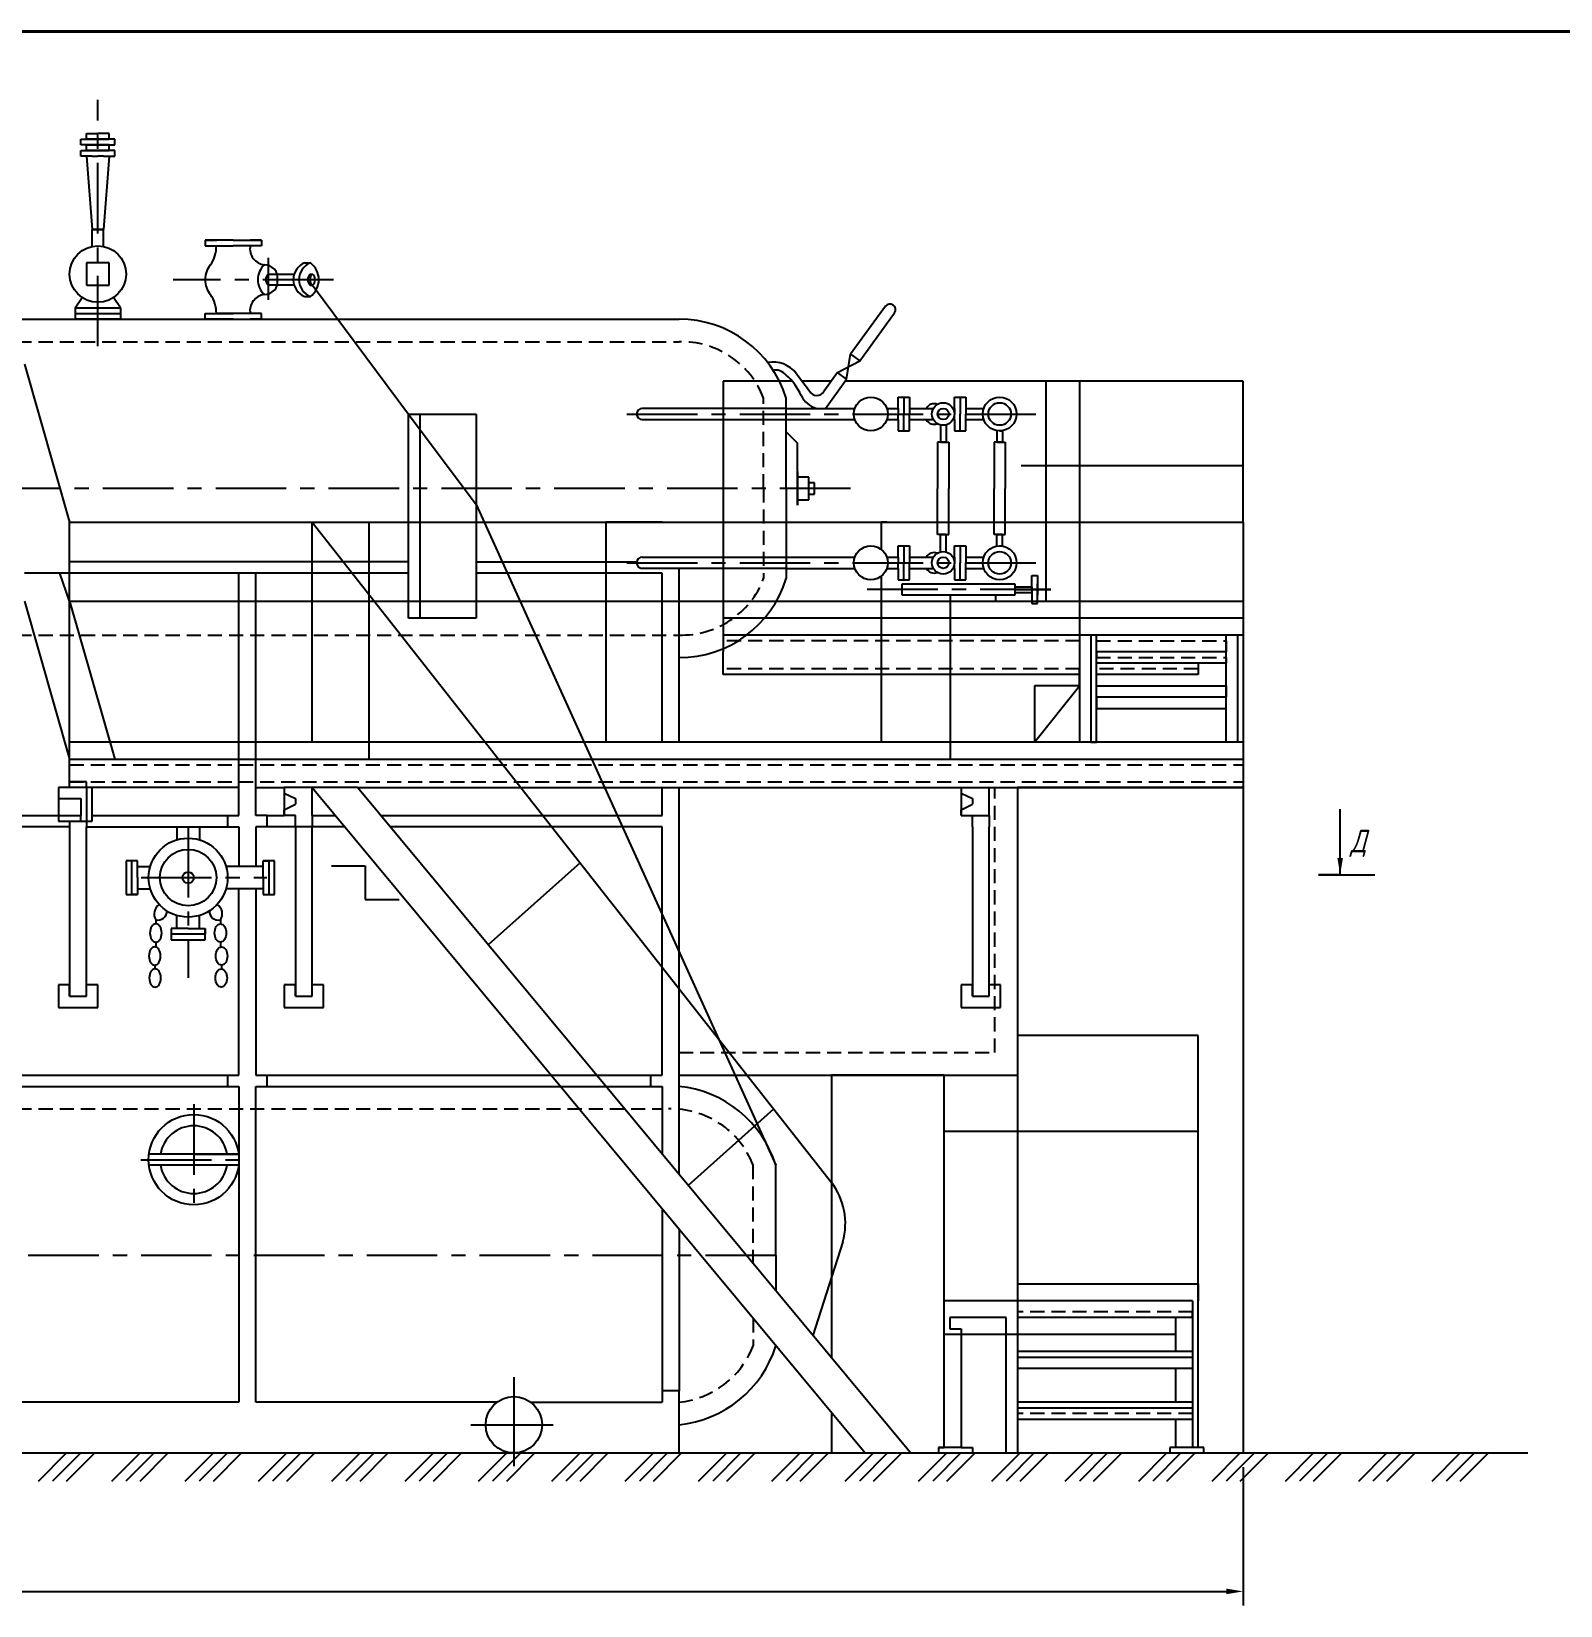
# Model space of a CAD drawing. Extents: x 1772 to 2588, y 79 to 663.
# Drawn here: x 2038.8 to 2309.8, y 383.5 to 662.6 of the extents above; entities that cross this region are included whole.
import ezdxf

# ---------------------------------------------------------------- set-up
doc = ezdxf.new("R2010")
doc.units = 0
doc.header["$LTSCALE"] = 10
doc.header["$MEASUREMENT"] = 0
doc.linetypes.add('невидимая', pattern=[0.375, 0.25, -0.125])
doc.linetypes.add('осевая', pattern=[2, 1.25, -0.25, 0.25, -0.25])
doc.layers.get('0').update_dxf_attribs({"linetype": 'CONTINUOUS'})
doc.layers.get('DEFPOINTS').update_dxf_attribs({"linetype": 'CONTINUOUS'})
doc.layers.add('Основная', color=7, linetype='CONTINUOUS', lineweight=40)
doc.layers.add('текст', color=7, linetype='CONTINUOUS', lineweight=30)
doc.styles.add('стиль1', font='romans.shx', dxfattribs={"width": 0.75, "oblique": 15, "height": 3.5})
doc.dimstyles.get("Standard").update_dxf_attribs({"dimtxt": 3, "dimasz": 3, "dimexe": 2.5, "dimexo": 2.5, "dimgap": 1.5, "dimtad": 0, "dimtih": 1, "dimtoh": 1, "dimdec": 4, "dimzin": 0, "dimdsep": 46, "dimtxsty": 'Standard', "dimcen": -3, "dimdle": 1.25, "dimadec": 0, "dimazin": 0, "dimtfac": 0.75, "dimtdec": 4, "dimtofl": 0, "dimtmove": 0, "dimatfit": 3, "dimfxl": 0, "dimtvp": 1.5, "dimtolj": 1, "dimtzin": 0, "dimarcsym": 0})

# ---------------------------------------------------------------- blocks, each defined once
blk = doc.blocks.new('*D75')
at = {"color": 0, "lineweight": -2}
for p, q in [((1789.54, 523.07), (1789.54, 383.53)), ((2253.54, 408.07), (2253.54, 383.53)), ((1792.54, 386.03), (2250.54, 386.03))]:
    blk.add_line(p, q, dxfattribs=at)
at = {"color": 0}
for points in [[(1792.54, 386.53), (1792.54, 385.53), (1789.54, 386.03)], [(2250.54, 386.53), (2250.54, 385.53), (2253.54, 386.03)]]:
    blk.add_solid(points, dxfattribs=at)
at = {"layer": 'DEFPOINTS', "color": 0}
for p in [(1789.54, 525.57), (2253.54, 410.57), (2253.54, 386.03)]:
    blk.add_point(p, dxfattribs=at)
at = {"color": 0, "insert": (2021.54, 391.28), "char_height": 3.5, "attachment_point": 5, "style": 'стиль1'}
blk.add_mtext('\\A1;9260', dxfattribs=at)

msp = doc.modelspace()

# ---------------------------------------------------------------- linework, layer by layer
at = {"linetype": 'осевая'}
for p, q in [((2050.53772, 606.76428), (2050.53772, 650.42473)), ((2092.2832, 618.56982), (2063.88966, 618.56982)), ((2144.28829, 594.7575), (2218.48451, 594.7575)), ((2183.91685, 581.56982), (1822.10531, 581.56982)), ((2144.28829, 568.38213), (2218.48451, 568.38213)), ((2219.41404, 563.6416), (2185.62269, 563.6416)), ((2213.06624, 563.1416), (2216.06624, 563.1416)), ((2066.53772, 521.57228), (2066.53772, 494.79323)), ((2058.18504, 512.56982), (2080.49514, 512.56982)), ((2067.53772, 472.38956), (2067.53772, 452.908)), ((2058.15387, 462.56982), (2077.2461, 462.56982)), ((2170.70284, 445.56982), (1822.10531, 445.56982))]:
    msp.add_line(p, q, dxfattribs=at)
for p, q in [((2047.53772, 642.4688), (2047.53772, 643.4688)), ((2047.53772, 643.4688), (2050.53772, 643.4688)), ((2050.53772, 642.4688), (2047.53772, 642.4688)), ((2048.53772, 643.4688), (2048.53772, 644.4688)), ((2048.53772, 644.4688), (2050.53772, 644.4688)), ((2050.53772, 643.4688), (2048.53772, 643.4688)), ((2048.53772, 641.4688), (2048.53772, 642.4688)), ((2048.53772, 642.4688), (2050.53772, 642.4688)), ((2052.53772, 644.4688), (2050.53772, 644.4688)), ((2053.53772, 643.4688), (2050.53772, 643.4688)), ((2050.53772, 643.4688), (2052.53772, 643.4688)), ((2052.53772, 642.4688), (2050.53772, 642.4688)), ((2050.53772, 642.4688), (2053.53772, 642.4688)), ((2052.53772, 643.4688), (2052.53772, 644.4688)), ((2052.53772, 641.4688), (2052.53772, 642.4688)), ((2053.53772, 642.4688), (2053.53772, 643.4688)), ((2047.53772, 640.4688), (2047.53772, 641.4688)), ((2047.53772, 641.4688), (2050.53772, 641.4688)), ((2048.53772, 640.4688), (2047.53772, 640.4688)), ((2050.53772, 641.4688), (2048.53772, 641.4688)), ((2049.53772, 640.4688), (2048.53772, 640.4688)), ((2048.53772, 640.4688), (2049.53772, 627.4688)), ((2049.53772, 640.4688), (2050.53772, 640.4688)), ((2053.53772, 641.4688), (2050.53772, 641.4688)), ((2050.53772, 641.4688), (2052.53772, 641.4688)), ((2051.53772, 640.4688), (2050.53772, 640.4688)), ((2051.53772, 640.4688), (2052.53772, 640.4688)), ((2052.53772, 640.4688), (2051.53772, 627.4688)), ((2052.53772, 640.4688), (2053.53772, 640.4688)), ((2053.53772, 640.4688), (2053.53772, 641.4688)), ((2049.53772, 624.4688), (2049.53772, 627.4688)), ((2049.53772, 627.4688), (2050.53772, 627.4688)), ((2050.53772, 627.4688), (2049.53772, 627.4688)), ((2051.53772, 627.4688), (2050.53772, 627.4688)), ((2050.53772, 627.4688), (2051.53772, 627.4688)), ((2051.53772, 624.4688), (2051.53772, 627.4688)), ((2071.53772, 625.56982), (2069.53772, 625.56982)), ((2069.53772, 625.56982), (2071.53772, 625.56982)), ((2074.53772, 625.56982), (2069.53772, 625.56982)), ((2069.53772, 625.56982), (2069.53772, 624.56982)), ((2074.53772, 625.56982), (2079.53772, 625.56982)), ((2077.53772, 625.56982), (2079.53772, 625.56982)), ((2079.53772, 625.56982), (2077.53772, 625.56982)), ((2079.53772, 625.56982), (2079.53772, 624.56982)), ((2069.53772, 624.56982), (2074.53772, 624.56982)), ((2079.53772, 624.56982), (2074.53772, 624.56982)), ((2080.74962, 622.46451), (2080.74962, 615.00297)), ((2050.53772, 621.56982), (2048.53772, 621.56982)), ((2048.53772, 621.56982), (2048.53772, 617.56982)), ((2052.53772, 621.56982), (2050.53772, 621.56982)), ((2052.53772, 617.56982), (2052.53772, 621.56982)), ((2080.74962, 619.56982), (2085.32783, 619.56982)), ((2087.20327, 621.56982), (2088.20327, 621.56982)), ((2088.17474, 619.56982), (2088.57474, 619.56982)), ((2048.53772, 617.56982), (2052.53772, 617.56982)), ((2085.32783, 617.56982), (2080.74962, 617.56982)), ((2088.17474, 617.56982), (2088.57474, 617.56982)), ((2088.57474, 617.56982), (2105.61248, 594.7575)), ((2046.53772, 613.56982), (2047.76422, 615.40956)), ((2054.53772, 613.56982), (2053.31122, 615.40956)), ((2087.20327, 615.56982), (2088.20327, 615.56982)), ((1922.53772, 611.56982), (2153.53772, 611.56982)), ((2046.53772, 613.56982), (2054.53772, 613.56982)), ((2046.53772, 613.56982), (2050.53772, 613.56982)), ((2046.53772, 613.56982), (2046.53772, 611.56982)), ((2046.53772, 612.56982), (2053.53772, 612.56982)), ((2047.53772, 611.56982), (2046.53772, 611.56982)), ((2053.53772, 611.56982), (2047.53772, 611.56982)), ((2053.53772, 612.56982), (2054.53772, 612.56982)), ((2054.53772, 611.56982), (2053.53772, 611.56982)), ((2054.53772, 613.56982), (2054.53772, 612.56982)), ((2054.53772, 612.56982), (2054.53772, 611.56982)), ((2069.53772, 611.56982), (2069.53772, 612.56982)), ((2069.53772, 612.56982), (2074.53772, 612.56982)), ((2071.53772, 611.56982), (2069.53772, 611.56982)), ((2069.53772, 611.56982), (2071.53772, 611.56982)), ((2074.53772, 611.56982), (2069.53772, 611.56982)), ((2074.53772, 612.56982), (2071.53772, 612.56982)), ((2071.53772, 611.56982), (2074.53772, 611.56982)), ((2079.53772, 612.56982), (2074.53772, 612.56982)), ((2074.53772, 611.56982), (2079.53772, 611.56982)), ((2077.53772, 611.56982), (2079.53772, 611.56982)), ((2079.53772, 611.56982), (2077.53772, 611.56982)), ((2079.53772, 611.56982), (2079.53772, 612.56982)), ((2190.12359, 613.87211), (2183.95565, 605.35259)), ((2185.57566, 604.17974), (2191.74359, 612.69926)), ((2037.53772, 603.56982), (2045.53772, 575.56982)), ((2181.60995, 602.11257), (2185.57566, 604.17974)), ((2183.22996, 600.93973), (2183.95565, 605.35259)), ((2183.95565, 605.35259), (2185.57566, 604.17974)), ((2171.33604, 600.56982), (2161.33604, 600.56982)), ((2161.33604, 600.56982), (2161.33604, 552.56982)), ((2173.59814, 600.56982), (2171.33604, 600.56982)), ((2180.49303, 600.56982), (2175.33723, 600.56982)), ((2181.60995, 602.11257), (2179.18731, 598.76628)), ((2179.47815, 595.7575), (2183.22996, 600.93973)), ((2183.22996, 600.93973), (2181.60995, 602.11257)), ((2253.53772, 600.56982), (2182.96215, 600.56982)), ((2218.53772, 600.56982), (2218.53772, 561.56982)), ((2224.53772, 600.56982), (2224.53772, 575.56982)), ((2253.53772, 595.56982), (2253.53772, 600.56982)), ((2172.53772, 581.56982), (2172.53772, 597.56982)), ((2192.36615, 595.7575), (2192.36615, 597.7575)), ((2192.36615, 597.7575), (2193.36615, 597.7575)), ((2193.36615, 597.7575), (2193.36615, 594.7575)), ((2193.36615, 597.7575), (2194.36615, 597.7575)), ((2194.36615, 597.7575), (2194.36615, 594.7575)), ((2202.36615, 595.7575), (2202.36615, 597.7575)), ((2202.36615, 597.7575), (2203.36615, 597.7575)), ((2203.36615, 597.7575), (2203.36615, 594.7575)), ((2203.36615, 597.7575), (2204.36615, 597.7575)), ((2204.36615, 597.7575), (2204.36615, 594.7575)), ((2105.61248, 566.56982), (2105.61248, 594.7575)), ((2105.61248, 594.7575), (2117.61248, 594.7575)), ((2105.61248, 594.7575), (2117.61248, 578.69035)), ((2107.61248, 594.7575), (2107.61248, 558.56982)), ((2117.61248, 594.7575), (2117.61248, 566.56982)), ((2172.53772, 595.7575), (2147.01787, 595.7575)), ((2172.53772, 595.7575), (2184.70929, 595.7575)), ((2190.36615, 595.7575), (2192.36615, 595.7575)), ((2192.36615, 595.7575), (2192.36615, 594.7575)), ((2192.36615, 593.7575), (2192.36615, 594.7575)), ((2193.36615, 591.7575), (2193.36615, 594.7575)), ((2194.36615, 595.7575), (2198.6341, 595.7575)), ((2194.36615, 591.7575), (2194.36615, 594.7575)), ((2202.0982, 595.7575), (2202.36615, 595.7575)), ((2202.36615, 595.7575), (2202.36615, 594.7575)), ((2202.36615, 593.7575), (2202.36615, 594.7575)), ((2203.36615, 591.7575), (2203.36615, 594.7575)), ((2204.36615, 595.7575), (2207.53772, 595.7575)), ((2204.36615, 591.7575), (2204.36615, 594.7575)), ((2253.53772, 575.56982), (2253.53772, 595.56982)), ((2147.01787, 593.7575), (2172.53772, 593.7575)), ((2172.53772, 593.7575), (2184.70929, 593.7575)), ((2172.53772, 591.56982), (2174.53772, 589.56982)), ((2190.36615, 593.7575), (2192.36615, 593.7575)), ((2192.36615, 593.7575), (2192.36615, 591.7575)), ((2192.36615, 591.7575), (2193.36615, 591.7575)), ((2193.36615, 591.7575), (2194.36615, 591.7575)), ((2194.36615, 593.7575), (2198.6341, 593.7575)), ((2199.86615, 592.82101), (2199.86615, 589.7575)), ((2200.86615, 592.82101), (2200.86615, 589.7575)), ((2202.0982, 593.7575), (2202.36615, 593.7575)), ((2202.36615, 593.7575), (2202.36615, 591.7575)), ((2202.36615, 591.7575), (2203.36615, 591.7575)), ((2203.36615, 591.7575), (2204.36615, 591.7575)), ((2204.36615, 593.7575), (2207.53772, 593.7575)), ((2209.86615, 591.7575), (2209.86615, 589.7575)), ((2210.36615, 591.7575), (2210.86615, 591.7575)), ((2210.86615, 591.7575), (2210.86615, 589.7575)), ((2174.53772, 584.56982), (2174.53772, 589.56982)), ((2200.36615, 589.7575), (2199.36615, 589.7575)), ((2199.36615, 589.7575), (2199.36615, 581.56982)), ((2199.86615, 589.7575), (2200.36615, 589.7575)), ((2200.86615, 589.7575), (2200.36615, 589.7575)), ((2200.36615, 589.7575), (2201.36615, 589.7575)), ((2201.36615, 589.7575), (2201.36615, 581.56982)), ((2210.36615, 589.7575), (2209.36615, 589.7575)), ((2209.36615, 589.7575), (2209.36615, 581.56982)), ((2209.86615, 589.7575), (2210.36615, 589.7575)), ((2210.86615, 589.7575), (2210.36615, 589.7575)), ((2210.36615, 589.7575), (2211.36615, 589.7575)), ((2211.36615, 589.7575), (2211.36615, 581.56982)), ((2174.53772, 578.56982), (2174.53772, 584.56982)), ((2174.53772, 584.56982), (2174.53772, 578.56982)), ((2176.53772, 583.56982), (2174.53772, 583.56982)), ((2176.53772, 579.56982), (2176.53772, 583.56982)), ((2253.53772, 585.56982), (2214.20114, 585.56982)), ((2172.53772, 581.56982), (2172.53772, 565.56982)), ((2177.53772, 582.56982), (2176.53772, 582.56982)), ((2176.53772, 580.56982), (2177.53772, 580.56982)), ((2177.53772, 580.56982), (2177.53772, 582.56982)), ((2199.36615, 573.38213), (2199.36615, 581.56982)), ((2201.36615, 573.38213), (2201.36615, 581.56982)), ((2209.36615, 573.38213), (2209.36615, 581.56982)), ((2211.36615, 573.38213), (2211.36615, 581.56982)), ((2117.61248, 578.69035), (2170.70284, 461.56982)), ((2174.53772, 579.56982), (2176.53772, 579.56982)), ((2045.53772, 528.56982), (2045.53772, 575.56982)), ((2045.53772, 575.56982), (2253.53772, 575.56982)), ((2088.53772, 536.56982), (2088.53772, 575.56982)), ((2088.53772, 575.56982), (2098.53772, 575.56982)), ((2088.53772, 575.56982), (2180.53772, 458.53395)), ((2098.53772, 575.56982), (2098.53772, 533.56982)), ((2150.53772, 575.56982), (2140.5865, 575.56982)), ((2140.5865, 575.56982), (2140.5865, 536.56982)), ((2190.36615, 575.56982), (2189.36615, 575.56982)), ((2189.36615, 575.56982), (2189.36615, 570.76055)), ((2224.53772, 575.56982), (2224.53772, 555.56982)), ((2253.53772, 575.56982), (2253.53772, 561.56982)), ((2200.36615, 573.38213), (2199.36615, 573.38213)), ((2199.86615, 570.31862), (2199.86615, 573.38213)), ((2199.86615, 573.38213), (2200.36615, 573.38213)), ((2200.86615, 573.38213), (2200.36615, 573.38213)), ((2200.36615, 573.38213), (2201.36615, 573.38213)), ((2200.86615, 570.31862), (2200.86615, 573.38213)), ((2210.36615, 573.38213), (2209.36615, 573.38213)), ((2209.86615, 571.38213), (2209.86615, 573.38213)), ((2209.86615, 573.38213), (2210.36615, 573.38213)), ((2210.86615, 573.38213), (2210.36615, 573.38213)), ((2210.36615, 573.38213), (2211.36615, 573.38213)), ((2210.86615, 571.38213), (2210.86615, 573.38213)), ((2147.01787, 569.38213), (2172.53772, 569.38213)), ((2172.53772, 569.38213), (2184.70929, 569.38213)), ((2190.36615, 569.38213), (2192.36615, 569.38213)), ((2192.36615, 569.38213), (2192.36615, 571.38213)), ((2192.36615, 571.38213), (2193.36615, 571.38213)), ((2192.36615, 569.38213), (2192.36615, 568.38213)), ((2193.36615, 571.38213), (2193.36615, 568.38213)), ((2193.36615, 571.38213), (2194.36615, 571.38213)), ((2194.36615, 571.38213), (2194.36615, 568.38213)), ((2194.36615, 569.38213), (2198.6341, 569.38213)), ((2202.0982, 569.38213), (2202.36615, 569.38213)), ((2202.36615, 569.38213), (2202.36615, 571.38213)), ((2202.36615, 571.38213), (2203.36615, 571.38213)), ((2202.36615, 569.38213), (2202.36615, 568.38213)), ((2203.36615, 571.38213), (2203.36615, 568.38213)), ((2203.36615, 571.38213), (2204.36615, 571.38213)), ((2204.36615, 571.38213), (2204.36615, 568.38213)), ((2204.36615, 569.38213), (2207.53772, 569.38213)), ((2210.36615, 571.38213), (2210.86615, 571.38213)), ((2075.53772, 566.56982), (2037.53772, 566.56982)), ((2045.53772, 561.56982), (2043.81919, 566.56982)), ((2105.61248, 568.56982), (2045.53772, 568.56982)), ((2075.53772, 561.56982), (2075.53772, 566.56982)), ((2105.61248, 566.56982), (2075.53772, 566.56982)), ((2078.53772, 533.56982), (2078.53772, 566.56982)), ((2105.61248, 558.56982), (2105.61248, 566.56982)), ((2117.61248, 568.56982), (2146.03564, 568.56982)), ((2150.53772, 566.56982), (2117.61248, 566.56982)), ((2117.61248, 566.56982), (2117.61248, 558.56982)), ((2172.53772, 567.38213), (2147.01787, 567.38213)), ((2150.53772, 536.56982), (2150.53772, 566.56982)), ((2153.53772, 551.56982), (2153.53772, 567.38213)), ((2172.53772, 567.38213), (2184.70929, 567.38213)), ((2190.36615, 567.38213), (2192.36615, 567.38213)), ((2192.36615, 567.38213), (2192.36615, 568.38213)), ((2192.36615, 567.38213), (2192.36615, 565.38213)), ((2193.36615, 565.38213), (2193.36615, 568.38213)), ((2194.36615, 565.38213), (2194.36615, 568.38213)), ((2194.36615, 567.38213), (2198.6341, 567.38213)), ((2202.0982, 567.38213), (2202.36615, 567.38213)), ((2202.36615, 567.38213), (2202.36615, 568.38213)), ((2202.36615, 567.38213), (2202.36615, 565.38213)), ((2203.36615, 565.38213), (2203.36615, 568.38213)), ((2204.36615, 565.38213), (2204.36615, 568.38213)), ((2204.36615, 567.38213), (2207.53772, 567.38213)), ((2189.36615, 566.00372), (2189.36615, 536.56982)), ((2192.36615, 565.38213), (2193.36615, 565.38213)), ((2193.06624, 564.6416), (2213.06624, 564.6416)), ((2193.06624, 562.6416), (2193.06624, 564.6416)), ((2193.36615, 565.38213), (2194.36615, 565.38213)), ((2202.36615, 565.38213), (2203.36615, 565.38213)), ((2203.36615, 565.38213), (2204.36615, 565.38213)), ((2213.06624, 564.6416), (2213.06624, 562.6416)), ((2213.06624, 564.6416), (2213.06624, 563.6416)), ((2213.06624, 564.1416), (2216.06624, 564.1416)), ((2216.06624, 564.1416), (2216.06624, 566.1416)), ((2216.06624, 566.1416), (2217.06624, 566.1416)), ((2216.06624, 564.1416), (2216.06624, 563.1416)), ((2217.06624, 566.1416), (2217.06624, 562.6416)), ((2217.06624, 561.1416), (2217.06624, 564.6416)), ((2037.53772, 561.56982), (2045.53772, 533.56982)), ((2045.53772, 561.56982), (2253.53772, 561.56982)), ((2045.53772, 561.56982), (2053.53772, 533.56982)), ((2075.53772, 528.56982), (2075.53772, 561.56982)), ((2213.06624, 562.6416), (2193.06624, 562.6416)), ((2201.57625, 562.6416), (2201.57625, 533.56982)), ((2209.71507, 561.56982), (2209.71507, 562.6416)), ((2213.06624, 563.6416), (2219.41404, 563.6416)), ((2216.06624, 563.1416), (2216.06624, 561.1416)), ((2216.06624, 561.1416), (2217.06624, 561.1416)), ((2253.53772, 561.56982), (2253.53772, 533.56982)), ((2117.61248, 558.56982), (2105.61248, 558.56982)), ((2253.53772, 558.56982), (2161.33604, 558.56982)), ((2253.53772, 555.56982), (2161.33604, 555.56982)), ((2224.53772, 555.56982), (2224.53772, 536.56982)), ((2224.53772, 555.56982), (2224.53772, 554.56982)), ((2226.53772, 555.56982), (2226.53772, 536.56982)), ((2227.53772, 536.56982), (2227.53772, 555.56982)), ((2250.53772, 536.56982), (2250.53772, 555.56982)), ((2252.53772, 555.56982), (2252.53772, 536.56982)), ((2161.33604, 548.56982), (2161.33604, 552.56982)), ((2250.53772, 552.56982), (2227.53772, 552.56982)), ((2227.53772, 552.56982), (2227.53772, 551.56982)), ((2250.53772, 554.56982), (2250.53772, 552.56982)), ((2153.53772, 536.56982), (2153.53772, 551.56982)), ((2250.53772, 550.56982), (2227.53772, 550.56982)), ((2245.53772, 550.56982), (2245.53772, 548.56982)), ((2250.53772, 551.56982), (2250.53772, 550.56982)), ((2224.53772, 548.56982), (2161.33604, 548.56982)), ((2224.53772, 548.56982), (2224.53772, 549.56982)), ((2224.53772, 546.56982), (2224.53772, 548.56982)), ((2245.53772, 548.56982), (2227.53772, 548.56982)), ((2224.53772, 546.56982), (2216.53772, 546.56982)), ((2216.53772, 546.56982), (2216.53772, 536.56982)), ((2216.53772, 536.56982), (2224.53772, 546.56982)), ((2227.53772, 546.56982), (2250.53772, 546.56982)), ((2250.53772, 544.56982), (2227.53772, 544.56982)), ((2227.53772, 544.56982), (2227.53772, 542.56982)), ((2250.53772, 546.56982), (2250.53772, 544.56982)), ((2227.53772, 542.56982), (2250.53772, 542.56982)), ((2253.53772, 536.56982), (2045.53772, 536.56982)), ((2226.53772, 536.56982), (2227.53772, 536.56982)), ((2252.53772, 536.56982), (2250.53772, 536.56982)), ((2045.53772, 533.56982), (2253.53772, 533.56982)), ((2078.53772, 523.56982), (2078.53772, 533.56982)), ((2085.53772, 533.56982), (2087.99953, 533.56982)), ((2087.99953, 533.56982), (2088.53772, 533.56982)), ((2253.53772, 533.56982), (2253.53772, 410.56982)), ((2045.53772, 528.56982), (2043.53772, 528.56982)), ((2043.53772, 528.56982), (2043.53772, 526.56982)), ((2048.53772, 529.56982), (2045.53772, 529.56982)), ((2075.53772, 528.56982), (2045.53772, 528.56982)), ((2048.53772, 528.56982), (2048.53772, 529.56982)), ((2048.53772, 528.56982), (2048.53772, 521.56982)), ((2049.53772, 528.32814), (2049.53772, 528.56982)), ((2049.53772, 522.56982), (2049.53772, 528.32814)), ((2075.53772, 523.56982), (2075.53772, 528.56982)), ((2078.53772, 528.56982), (2083.53772, 528.56982)), ((2084.53772, 528.56982), (2083.53772, 528.56982)), ((2083.53772, 528.56982), (2083.53772, 527.56982)), ((2083.53772, 527.56982), (2085.53772, 526.56982)), ((2083.53772, 527.56982), (2083.53772, 523.56982)), ((2088.53772, 528.56982), (2084.53772, 528.56982)), ((2088.53772, 523.56982), (2088.53772, 528.56982)), ((2088.53772, 528.56982), (2186.53772, 410.56982)), ((2096.53772, 528.56982), (2088.53772, 528.56982)), ((2194.53772, 410.56982), (2096.53772, 528.56982)), ((2096.53772, 528.56982), (2253.53772, 528.56982)), ((2150.53772, 523.56982), (2150.53772, 528.56982)), ((2150.53772, 528.56982), (2152.53772, 528.56982)), ((2153.53772, 459.93716), (2153.53772, 528.56982)), ((2203.53772, 528.56982), (2203.53772, 527.56982)), ((2203.53772, 527.56982), (2205.53772, 526.56982)), ((2203.53772, 527.56982), (2203.53772, 523.56982)), ((2208.53772, 523.56982), (2208.53772, 528.56982)), ((2253.53772, 528.56982), (2213.53772, 528.56982)), ((2213.53772, 528.56982), (2213.53772, 410.56982)), ((2043.53772, 526.56982), (2047.53772, 526.56982)), ((2043.53772, 526.56982), (2043.53772, 523.56982)), ((2047.53772, 526.56982), (2047.53772, 523.56982)), ((2083.53772, 524.56982), (2085.53772, 525.56982)), ((2085.53772, 526.56982), (2085.53772, 525.56982)), ((2203.53772, 524.56982), (2205.53772, 525.56982)), ((2205.53772, 526.56982), (2205.53772, 525.56982)), ((2003.53772, 523.56982), (2047.53772, 523.56982)), ((2043.53772, 523.56982), (2043.53772, 522.56982)), ((2043.53772, 522.56982), (2047.53772, 522.56982)), ((2045.53772, 522.56982), (2045.53772, 521.56982)), ((2047.53772, 522.56982), (2047.53772, 523.56982)), ((2047.53772, 522.56982), (2048.53772, 522.56982)), ((2048.53772, 522.56982), (2049.53772, 522.56982)), ((2049.53772, 523.56982), (2075.53772, 523.56982)), ((2073.53772, 523.56982), (2073.53772, 521.56982)), ((2080.53772, 523.56982), (2078.53772, 523.56982)), ((2080.53772, 521.56982), (2080.53772, 523.56982)), ((2080.53772, 523.56982), (2083.53772, 523.56982)), ((2083.53772, 523.56982), (2083.53772, 524.56982)), ((2085.53772, 523.56982), (2083.53772, 523.56982)), ((2085.53772, 521.56982), (2085.53772, 523.56982)), ((2088.53772, 523.56982), (2088.53772, 521.56982)), ((2088.53772, 523.56982), (2092.69026, 523.56982)), ((2100.69026, 523.56982), (2150.53772, 523.56982)), ((2203.53772, 523.56982), (2203.53772, 524.56982)), ((2203.53772, 523.56982), (2205.53772, 523.56982)), ((2205.53772, 521.56982), (2205.53772, 523.56982)), ((2205.53772, 523.56982), (2208.53772, 523.56982)), ((2208.53772, 523.56982), (2208.53772, 521.56982)), ((2045.53772, 521.56982), (2003.53772, 521.56982)), ((2045.53772, 521.56982), (2045.53772, 491.56982)), ((2048.53772, 521.56982), (2075.53772, 521.56982)), ((2048.53772, 491.56982), (2048.53772, 521.56982)), ((2064.53772, 521.57228), (2064.53772, 519.27802)), ((2068.53772, 521.56982), (2068.53772, 519.27802)), ((2075.53772, 521.56982), (2075.53772, 514.56982)), ((2094.35128, 521.56982), (2078.53772, 521.56982)), ((2078.53772, 521.56982), (2078.53772, 514.56982)), ((2085.53772, 521.56982), (2085.53772, 491.56982)), ((2088.53772, 491.56982), (2088.53772, 521.56982)), ((2150.53772, 521.56982), (2102.35128, 521.56982)), ((2150.53772, 477.56982), (2150.53772, 521.56982)), ((2205.53772, 521.56982), (2205.53772, 491.56982)), ((2208.53772, 491.56982), (2208.53772, 521.56982)), ((2056.53772, 515.56982), (2055.53772, 515.56982)), ((2055.53772, 515.56982), (2055.53772, 509.56982)), ((2057.53772, 515.56982), (2056.53772, 515.56982)), ((2056.53772, 509.56982), (2056.53772, 515.56982)), ((2057.53772, 514.56982), (2057.53772, 515.56982)), ((2057.53772, 514.56982), (2059.82952, 514.56982)), ((2057.53772, 512.56982), (2057.53772, 514.56982)), ((2057.53772, 512.56982), (2057.53772, 514.56982)), ((2075.53772, 514.56982), (2073.24593, 514.56982)), ((2079.82952, 514.56982), (2075.53772, 514.56982)), ((2079.82952, 512.56982), (2079.82952, 515.56982)), ((2081.82952, 515.56982), (2079.82952, 515.56982)), ((2079.82952, 515.56982), (2080.82952, 515.56982)), ((2080.82952, 515.56982), (2080.82952, 509.56982)), ((2081.82952, 509.56982), (2081.82952, 515.56982)), ((2091.9211, 514.67532), (2097.9211, 514.67532)), ((2097.9211, 514.67532), (2097.9211, 508.67532)), ((2136.00994, 515.17903), (2119.72471, 500.65079)), ((2057.53772, 512.56982), (2057.53772, 509.56982)), ((2079.82952, 512.56982), (2079.82952, 510.56982)), ((2079.82952, 512.56982), (2079.82952, 510.56982)), ((2270.71864, 513.06052), (2266.89757, 513.06052)), ((2266.89757, 513.06052), (2276.87475, 513.06052)), ((2055.53772, 509.56982), (2057.53772, 509.56982)), ((2057.53772, 509.56982), (2056.53772, 509.56982)), ((2057.53772, 510.56982), (2059.82952, 510.56982)), ((2075.53772, 510.56982), (2073.24593, 510.56982)), ((2075.53772, 477.56982), (2075.53772, 510.56982)), ((2079.82952, 510.56982), (2075.53772, 510.56982)), ((2078.53772, 510.56982), (2078.53772, 477.56982)), ((2079.82952, 510.56982), (2079.82952, 509.56982)), ((2079.82952, 509.56982), (2080.82952, 509.56982)), ((2080.82952, 509.56982), (2081.82952, 509.56982)), ((2097.9211, 508.67532), (2103.9211, 508.67532)), ((2060.81824, 505.08612), (2060.81065, 504.36465)), ((2064.53772, 503.56982), (2064.53772, 505.86161)), ((2064.53772, 503.56982), (2064.53772, 505.86161)), ((2068.53772, 503.56982), (2068.53772, 505.86161)), ((2068.53772, 503.56982), (2068.53772, 505.86161)), ((2072.2572, 505.08612), (2072.26479, 504.36465)), ((2064.53772, 503.56982), (2063.53772, 503.56982)), ((2063.53772, 503.56982), (2063.53772, 502.56982)), ((2063.53772, 502.56982), (2063.53772, 501.56982)), ((2069.53772, 502.56982), (2063.53772, 502.56982)), ((2066.53772, 503.56982), (2064.53772, 503.56982)), ((2066.53772, 503.56982), (2064.53772, 503.56982)), ((2066.53772, 503.56982), (2068.53772, 503.56982)), ((2066.53772, 503.56982), (2069.53772, 503.56982)), ((2069.53772, 501.56982), (2069.53772, 503.56982)), ((2069.53772, 503.56982), (2069.53772, 502.56982)), ((2060.81065, 501.13002), (2060.81065, 500.2535)), ((2063.53772, 501.56982), (2069.53772, 501.56982)), ((2072.26479, 501.13002), (2072.26479, 500.2535)), ((2060.61822, 497.04707), (2060.61822, 496.39698)), ((2072.45723, 497.04707), (2072.45723, 496.39698)), ((2045.53772, 493.56982), (2043.53772, 493.56982)), ((2043.53772, 493.56982), (2043.53772, 489.56982)), ((2045.53772, 491.56982), (2045.53772, 493.56982)), ((2045.53772, 491.56982), (2048.53772, 491.56982)), ((2050.53772, 493.56982), (2048.53772, 493.56982)), ((2050.53772, 489.56982), (2050.53772, 493.56982)), ((2085.53772, 493.56982), (2083.53772, 493.56982)), ((2083.53772, 493.56982), (2083.53772, 489.56982)), ((2085.53772, 491.56982), (2085.53772, 493.56982)), ((2085.53772, 491.56982), (2088.53772, 491.56982)), ((2090.53772, 493.56982), (2088.53772, 493.56982)), ((2090.53772, 489.56982), (2090.53772, 493.56982)), ((2205.53772, 493.56982), (2203.53772, 493.56982)), ((2203.53772, 493.56982), (2203.53772, 489.56982)), ((2205.53772, 491.56982), (2205.53772, 493.56982)), ((2205.53772, 491.56982), (2208.53772, 491.56982)), ((2210.53772, 493.56982), (2208.53772, 493.56982)), ((2210.53772, 489.56982), (2210.53772, 493.56982)), ((2043.53772, 489.56982), (2049.53772, 489.56982)), ((2049.53772, 489.56982), (2050.53772, 489.56982)), ((2083.53772, 489.56982), (2089.53772, 489.56982)), ((2089.53772, 489.56982), (2090.53772, 489.56982)), ((2203.53772, 489.56982), (2209.53772, 489.56982)), ((2209.53772, 489.56982), (2210.53772, 489.56982)), ((2245.53772, 484.56982), (2213.53772, 484.56982)), ((2245.53772, 411.56982), (2245.53772, 484.56982)), ((2153.53772, 477.56982), (2153.53772, 481.56982)), ((2003.53772, 477.56982), (2075.53772, 477.56982)), ((2073.53772, 477.56982), (2073.53772, 475.56982)), ((2078.53772, 477.56982), (2150.53772, 477.56982)), ((2080.53772, 475.56982), (2080.53772, 477.56982)), ((2148.53772, 475.56982), (2148.53772, 477.56982)), ((2153.53772, 477.56982), (2213.53772, 477.56982)), ((2200.53772, 477.56982), (2180.53772, 477.56982)), ((2180.53772, 477.56982), (2180.53772, 427.42696)), ((2200.53772, 411.56982), (2200.53772, 477.56982)), ((2003.53772, 475.56982), (2075.53772, 475.56982)), ((2075.53772, 475.56982), (2075.53772, 419.56982)), ((2078.53772, 475.56982), (2150.53772, 475.56982)), ((2078.53772, 419.56982), (2078.53772, 475.56982)), ((2150.53772, 475.56982), (2150.53772, 463.54941)), ((2170.30496, 471.55134), (2155.13303, 458.01628)), ((2245.53772, 467.56982), (2200.53772, 467.56982)), ((2075.47498, 463.56982), (2059.60047, 463.56982)), ((2067.53772, 463.56982), (2075.47498, 463.56982)), ((2075.47498, 461.56982), (2059.60047, 461.56982)), ((2170.70284, 445.56982), (2170.70284, 461.56982)), ((2150.53772, 453.91675), (2150.53772, 419.56982)), ((2153.53772, 450.30451), (2153.53772, 421.56982)), ((2182.56325, 448.00313), (2177.2447, 431.39202)), ((2170.70284, 445.56982), (2170.70284, 439.26896)), ((2213.53772, 440.56982), (2245.53772, 440.56982)), ((2245.53772, 440.56982), (2245.53772, 437.56982)), ((2213.53772, 437.56982), (2200.53772, 437.56982)), ((2244.53772, 437.56982), (2213.53772, 437.56982)), ((2244.53772, 437.56982), (2244.53772, 411.56982)), ((2244.53772, 434.56982), (2244.53772, 435.56982)), ((2211.53772, 434.56982), (2201.53772, 434.56982)), ((2201.53772, 434.56982), (2201.53772, 432.56982)), ((2201.53772, 432.56982), (2203.53772, 432.56982)), ((2203.53772, 432.56982), (2203.53772, 411.56982)), ((2211.53772, 410.56982), (2211.53772, 434.56982)), ((2244.53772, 434.56982), (2213.53772, 434.56982)), ((2244.53772, 434.56982), (2241.53772, 434.56982)), ((2244.53772, 434.56982), (2241.53772, 434.56982)), ((2241.53772, 434.56982), (2241.53772, 428.56982)), ((2244.53772, 434.56982), (2244.53772, 428.56982)), ((2241.53772, 431.56982), (2200.53772, 431.56982)), ((2244.53772, 428.56982), (2213.53772, 428.56982)), ((2213.53772, 428.56982), (2213.53772, 427.56982)), ((2213.53772, 427.56982), (2244.53772, 427.56982)), ((2244.53772, 427.56982), (2244.53772, 425.56982)), ((2244.53772, 425.56982), (2213.53772, 425.56982)), ((2241.53772, 425.56982), (2241.53772, 419.56982)), ((2124.2722, 424.02786), (2124.2722, 408.23242)), ((2153.53772, 421.56982), (2150.53772, 421.56982)), ((2153.53772, 419.56982), (2153.53772, 421.56982)), ((2075.53772, 419.56982), (2003.53772, 419.56982)), ((2121.2722, 419.56982), (2078.53772, 419.56982)), ((2127.2722, 419.56982), (2150.53772, 419.56982)), ((2153.53772, 410.56982), (2153.53772, 419.56982)), ((2244.53772, 419.56982), (2213.53772, 419.56982)), ((2213.53772, 419.56982), (2213.53772, 418.56982)), ((2213.53772, 418.56982), (2244.53772, 418.56982)), ((2244.53772, 418.56982), (2244.53772, 417.56982)), ((2180.53772, 417.79431), (2180.53772, 410.56982)), ((2213.53772, 417.56982), (2213.53772, 416.56982)), ((2213.53772, 416.56982), (2244.53772, 416.56982)), ((2241.53772, 416.56982), (2241.53772, 411.56982)), ((2116.66345, 415.56982), (2131.2428, 415.56982)), ((1824.00639, 410.56982), (2304.00639, 410.56982)), ((2040.00639, 405.56982), (2045.00639, 410.56982)), ((2047.50639, 410.56982), (2042.50639, 405.56982)), ((2045.00639, 405.56982), (2050.00639, 410.56982)), ((2053.00639, 405.56982), (2058.00639, 410.56982)), ((2053.00639, 405.56982), (2058.00639, 410.56982)), ((2060.50639, 410.56982), (2055.50639, 405.56982)), ((2060.50639, 410.56982), (2055.50639, 405.56982)), ((2058.00639, 405.56982), (2063.00639, 410.56982)), ((2058.00639, 405.56982), (2063.00639, 410.56982)), ((2066.00639, 405.56982), (2071.00639, 410.56982)), ((2066.00639, 405.56982), (2071.00639, 410.56982)), ((2066.00639, 405.56982), (2071.00639, 410.56982)), ((2073.50639, 410.56982), (2068.50639, 405.56982)), ((2073.50639, 410.56982), (2068.50639, 405.56982)), ((2073.50639, 410.56982), (2068.50639, 405.56982)), ((2071.00639, 405.56982), (2076.00639, 410.56982)), ((2071.00639, 405.56982), (2076.00639, 410.56982)), ((2071.00639, 405.56982), (2076.00639, 410.56982)), ((2079.00639, 405.56982), (2084.00639, 410.56982)), ((2079.00639, 405.56982), (2084.00639, 410.56982)), ((2079.00639, 405.56982), (2084.00639, 410.56982)), ((2086.50639, 410.56982), (2081.50639, 405.56982)), ((2086.50639, 410.56982), (2081.50639, 405.56982)), ((2086.50639, 410.56982), (2081.50639, 405.56982)), ((2084.00639, 405.56982), (2089.00639, 410.56982)), ((2084.00639, 405.56982), (2089.00639, 410.56982)), ((2084.00639, 405.56982), (2089.00639, 410.56982)), ((2092.00639, 405.56982), (2097.00639, 410.56982)), ((2092.00639, 405.56982), (2097.00639, 410.56982)), ((2099.50639, 410.56982), (2094.50639, 405.56982)), ((2099.50639, 410.56982), (2094.50639, 405.56982)), ((2097.00639, 405.56982), (2102.00639, 410.56982)), ((2097.00639, 405.56982), (2102.00639, 410.56982)), ((2105.00639, 405.56982), (2110.00639, 410.56982)), ((2105.00639, 405.56982), (2110.00639, 410.56982)), ((2112.50639, 410.56982), (2107.50639, 405.56982)), ((2112.50639, 410.56982), (2107.50639, 405.56982)), ((2110.00639, 405.56982), (2115.00639, 410.56982)), ((2110.00639, 405.56982), (2115.00639, 410.56982)), ((2118.00639, 405.56982), (2123.00639, 410.56982)), ((2125.50639, 410.56982), (2120.50639, 405.56982)), ((2123.00639, 405.56982), (2128.00639, 410.56982)), ((2131.00639, 405.56982), (2136.00639, 410.56982)), ((2138.50639, 410.56982), (2133.50639, 405.56982)), ((2136.00639, 405.56982), (2141.00639, 410.56982)), ((2144.00639, 405.56982), (2149.00639, 410.56982)), ((2144.00639, 405.56982), (2149.00639, 410.56982)), ((2151.50639, 410.56982), (2146.50639, 405.56982)), ((2151.50639, 410.56982), (2146.50639, 405.56982)), ((2149.00639, 405.56982), (2154.00639, 410.56982)), ((2149.00639, 405.56982), (2154.00639, 410.56982)), ((2150.53772, 410.56982), (2153.53772, 410.56982)), ((2157.00639, 405.56982), (2162.00639, 410.56982)), ((2157.00639, 405.56982), (2162.00639, 410.56982)), ((2157.00639, 405.56982), (2162.00639, 410.56982)), ((2164.50639, 410.56982), (2159.50639, 405.56982)), ((2164.50639, 410.56982), (2159.50639, 405.56982)), ((2164.50639, 410.56982), (2159.50639, 405.56982)), ((2162.00639, 405.56982), (2167.00639, 410.56982)), ((2162.00639, 405.56982), (2167.00639, 410.56982)), ((2162.00639, 405.56982), (2167.00639, 410.56982)), ((2170.00639, 405.56982), (2175.00639, 410.56982)), ((2170.00639, 405.56982), (2175.00639, 410.56982)), ((2170.00639, 405.56982), (2175.00639, 410.56982)), ((2177.50639, 410.56982), (2172.50639, 405.56982)), ((2177.50639, 410.56982), (2172.50639, 405.56982)), ((2177.50639, 410.56982), (2172.50639, 405.56982)), ((2175.00639, 405.56982), (2180.00639, 410.56982)), ((2175.00639, 405.56982), (2180.00639, 410.56982)), ((2175.00639, 405.56982), (2180.00639, 410.56982)), ((2183.00639, 405.56982), (2188.00639, 410.56982)), ((2183.00639, 405.56982), (2188.00639, 410.56982)), ((2190.50639, 410.56982), (2185.50639, 405.56982)), ((2190.50639, 410.56982), (2185.50639, 405.56982)), ((2186.53772, 410.56982), (2194.53772, 410.56982)), ((2188.00639, 405.56982), (2193.00639, 410.56982)), ((2188.00639, 405.56982), (2193.00639, 410.56982)), ((2196.00639, 405.56982), (2201.00639, 410.56982)), ((2196.00639, 405.56982), (2201.00639, 410.56982)), ((2203.50639, 410.56982), (2198.50639, 405.56982)), ((2203.50639, 410.56982), (2198.50639, 405.56982)), ((2203.53772, 411.56982), (2199.53772, 411.56982)), ((2199.53772, 411.56982), (2199.53772, 410.56982)), ((2199.53772, 411.56982), (2200.53772, 411.56982)), ((2201.00639, 405.56982), (2206.00639, 410.56982)), ((2201.00639, 405.56982), (2206.00639, 410.56982)), ((2203.53772, 411.56982), (2205.53772, 411.56982)), ((2205.53772, 411.56982), (2205.53772, 410.56982)), ((2209.00639, 405.56982), (2214.00639, 410.56982)), ((2216.50639, 410.56982), (2211.50639, 405.56982)), ((2214.00639, 405.56982), (2219.00639, 410.56982)), ((2222.00639, 405.56982), (2227.00639, 410.56982)), ((2229.50639, 410.56982), (2224.50639, 405.56982)), ((2227.00639, 405.56982), (2232.00639, 410.56982)), ((2235.00639, 405.56982), (2240.00639, 410.56982)), ((2235.00639, 405.56982), (2240.00639, 410.56982)), ((2242.50639, 410.56982), (2237.50639, 405.56982)), ((2242.50639, 410.56982), (2237.50639, 405.56982)), ((2240.00639, 405.56982), (2245.00639, 410.56982)), ((2240.00639, 405.56982), (2245.00639, 410.56982)), ((2246.53772, 411.56982), (2240.53772, 411.56982)), ((2240.53772, 411.56982), (2240.53772, 410.56982)), ((2246.53772, 410.56982), (2246.53772, 411.56982)), ((2248.00639, 405.56982), (2253.00639, 410.56982)), ((2248.00639, 405.56982), (2253.00639, 410.56982)), ((2248.00639, 405.56982), (2253.00639, 410.56982)), ((2255.50639, 410.56982), (2250.50639, 405.56982)), ((2255.50639, 410.56982), (2250.50639, 405.56982)), ((2255.50639, 410.56982), (2250.50639, 405.56982)), ((2253.00639, 405.56982), (2258.00639, 410.56982)), ((2253.00639, 405.56982), (2258.00639, 410.56982)), ((2253.00639, 405.56982), (2258.00639, 410.56982)), ((2261.00639, 405.56982), (2266.00639, 410.56982)), ((2261.00639, 405.56982), (2266.00639, 410.56982)), ((2261.00639, 405.56982), (2266.00639, 410.56982)), ((2268.50639, 410.56982), (2263.50639, 405.56982)), ((2268.50639, 410.56982), (2263.50639, 405.56982)), ((2268.50639, 410.56982), (2263.50639, 405.56982)), ((2266.00639, 405.56982), (2271.00639, 410.56982)), ((2266.00639, 405.56982), (2271.00639, 410.56982)), ((2266.00639, 405.56982), (2271.00639, 410.56982)), ((2274.00639, 405.56982), (2279.00639, 410.56982)), ((2274.00639, 405.56982), (2279.00639, 410.56982)), ((2281.50639, 410.56982), (2276.50639, 405.56982)), ((2281.50639, 410.56982), (2276.50639, 405.56982)), ((2279.00639, 405.56982), (2284.00639, 410.56982)), ((2279.00639, 405.56982), (2284.00639, 410.56982)), ((2287.00639, 405.56982), (2292.00639, 410.56982)), ((2287.00639, 405.56982), (2292.00639, 410.56982)), ((2294.50639, 410.56982), (2289.50639, 405.56982)), ((2294.50639, 410.56982), (2289.50639, 405.56982)), ((2292.00639, 405.56982), (2297.00639, 410.56982)), ((2292.00639, 405.56982), (2297.00639, 410.56982))]:
    msp.add_line(p, q)
at = {"linetype": 'невидимая'}
for p, q in [((1852.53772, 607.56982), (2153.53772, 607.56982)), ((2168.53772, 581.56982), (2168.53772, 597.56982)), ((2168.53772, 581.56982), (2168.53772, 565.56982)), ((1852.53772, 555.56982), (2153.53772, 555.56982)), ((2224.53772, 554.56982), (2161.33604, 554.56982)), ((2227.53772, 554.56982), (2250.53772, 554.56982)), ((2227.53772, 551.56982), (2250.53772, 551.56982)), ((2224.53772, 549.56982), (2161.33604, 549.56982)), ((2245.53772, 549.56982), (2227.53772, 549.56982)), ((2045.53772, 532.56982), (2253.53772, 532.56982)), ((2045.53772, 529.56982), (2253.53772, 529.56982)), ((2209.53772, 481.56982), (2209.53772, 528.56982)), ((2153.53772, 481.56982), (2209.53772, 481.56982)), ((1852.53772, 471.56982), (2150.53772, 471.56982)), ((2166.70284, 444.08528), (2166.70284, 461.56982)), ((2244.53772, 435.56982), (2213.53772, 435.56982)), ((2166.70284, 434.45263), (2166.70284, 429.56982)), ((2244.53772, 417.56982), (2213.53772, 417.56982))]:
    msp.add_line(p, q, dxfattribs=at)
for centre, radius in [((2050.53772, 619.56982), 5), ((2187.53772, 594.7575), 3), ((2210.36615, 594.7575), 3), ((2200.36615, 594.7575), 2), ((2200.36615, 594.7575), 1), ((2210.36615, 594.7575), 2), ((2187.53772, 568.38213), 3), ((2200.36615, 568.38213), 2), ((2200.36615, 568.38213), 1), ((2210.36615, 568.38213), 3), ((2210.36615, 568.38213), 2), ((2066.53772, 512.56982), 7), ((2066.53772, 512.56982), 5), ((2066.53772, 512.56982), 1), ((2067.53772, 462.56982), 8), ((2124.2722, 415.56982), 5)]:
    msp.add_circle(centre, radius)
for centre, radius, start, end in [((2065.69907, 624.5217), 5.83885, 325.3597873, 0.4721347), ((2080.40126, 624.08736), 2.90389, 170.4365446, 263.3901024), ((2073.70402, 618.53592), 4.16644, 140.2022362, 179.5339331), ((2082.40951, 618.56982), 3.52418, 131.6591762, 228.3408238), ((2080.07493, 618.8733), 2.32948, 352.51414, 90.195325), ((2081.62773, 618.56982), 1.33082, 131.2868049, 228.7131951), ((2088.39838, 618.56982), 3.22929, 111.7209179, 248.2790821), ((2089.39838, 618.56982), 3.22929, 111.7209179, 248.2790821), ((2089.05285, 618.56982), 1.33082, 131.2868049, 228.7131951), ((2089.45285, 618.56982), 1.33082, 131.2868049, 228.7131951), ((2085.95327, 618.56982), 3.75, 306.8698976, 53.1301024), ((2087.69662, 618.56982), 1.33082, 311.2868049, 48.7131951), ((2073.70402, 618.60371), 4.16644, 180.4660669, 219.7977638), ((2080.07493, 618.26633), 2.32948, 269.804675, 7.48586), ((2065.69907, 612.61793), 5.83885, 359.5278653, 34.6402127), ((2080.40126, 613.05227), 2.90389, 96.6098976, 189.5634554), ((2190.91769, 613.26372), 1.00037, 325.649611, 142.5430397), ((2153.56161, 591.70938), 19.86045, 17.1623713, 90.0689251), ((2170.19243, 598.80085), 5.17791, 36.8296445, 100.5215611), ((2170.62445, 600.11403), 2.43404, 39.0256664, 103.0731418), ((2165.91583, 593.9281), 10.1553, 23.9395434, 49.4689065), ((2331.26884, 718.46042), 195.48111, 216.6018403, 217.7566617), ((2179.03918, 599.84043), 4.23889, 205.0023363, 254.4097062), ((2177.95238, 599.47435), 1.42352, 209.8629042, 330.1712264), ((2147.01787, 594.7575), 1, 90, 270), ((2198.76467, 594.96106), 1.61436, 69.3065002, 150.439328), ((2198.76467, 594.55394), 1.61436, 209.560672, 290.6934998), ((2147.01787, 568.38213), 1, 90, 270), ((2198.76467, 568.5857), 1.61436, 69.3065002, 150.439328), ((2198.76467, 568.17857), 1.61436, 209.560672, 290.6934998), ((2153.56161, 571.43025), 19.86045, 269.9310749, 342.8376287), ((2062.50737, 506.13522), 1.98841, 123.2715825, 211.8439032), ((2061.21437, 506.58564), 1.55096, 255.2021562, 3.3005233), ((2071.86107, 506.58564), 1.55096, 176.6994767, 284.7978438), ((2070.7019, 506.16475), 1.89272, 325.2580963, 59.626418), ((2151.49964, 455.54806), 20.12521, 17.4104151, 84.1877027), ((2067.53772, 462.56982), 6, 9.5940682, 170.4059318), ((2067.53772, 462.56982), 6, 189.5940655, 350.4059345), ((2171.11156, 451.26068), 11.906, 344.1210531, 37.6539232), ((2151.49964, 435.59157), 20.12521, 275.8122973, 342.5895849)]:
    msp.add_arc(centre, radius, start, end)
for centre, radius, start, end in [((2153.95261, 591.94215), 15.63317, 21.0991146, 91.5207504), ((2153.95261, 571.19748), 15.63317, 268.4792496, 338.9008854), ((2152.11773, 455.94215), 15.63317, 21.0991146, 91.5207504), ((2151.93876, 435.34089), 15.85192, 275.7891982, 338.6501655)]:
    msp.add_arc(centre, radius, start, end, dxfattribs=at)
at = {"extrusion": (0, 0, -1)}
for centre in [(2060.81065, 502.74734), (2060.61822, 498.66438), (2060.68295, 494.78283)]:
    msp.add_ellipse(centre, major_axis=(0, 1.61731), ratio=0.639999477, dxfattribs=at)
for centre in [(2072.26479, 502.74734), (2072.45723, 498.66438), (2072.39249, 494.78283)]:
    msp.add_ellipse(centre, major_axis=(0, 1.61731), ratio=0.639999477)
at = {"layer": 'Основная'}
msp.add_line((2587.53772, 662.56982), (1771.53772, 662.56982), dxfattribs=at)

# ---------------------------------------------------------------- texts
at = {"layer": 'текст', "lineweight": -2, "style": 'стиль1', "oblique": 15, "width": 0.75}
msp.add_text('Д', height=4, dxfattribs=at).set_placement((2272.53158, 517.04985))

# ---------------------------------------------------------------- dimensions: what is measured, and where the dimension line sits
dim = msp.add_linear_dim(base=(2253.53772, 386.0316), p1=(1789.53772, 525.56982), p2=(2253.53772, 410.56982), text='9260', dimstyle='Standard', override={"dimtxsty": 'стиль1'})
dim.commit()
dim.dimension.update_dxf_attribs({"geometry": '*D75', "text_midpoint": (2021.53772, 391.2816)})

# ---------------------------------------------------------------- leaders
msp.add_leader([(2270.71864, 513.06052), (2270.71864, 524.69052)], dimstyle='Standard', override={"dimgap": 1.5, "dimtad": 0})

doc.saveas('drawing.dxf')
